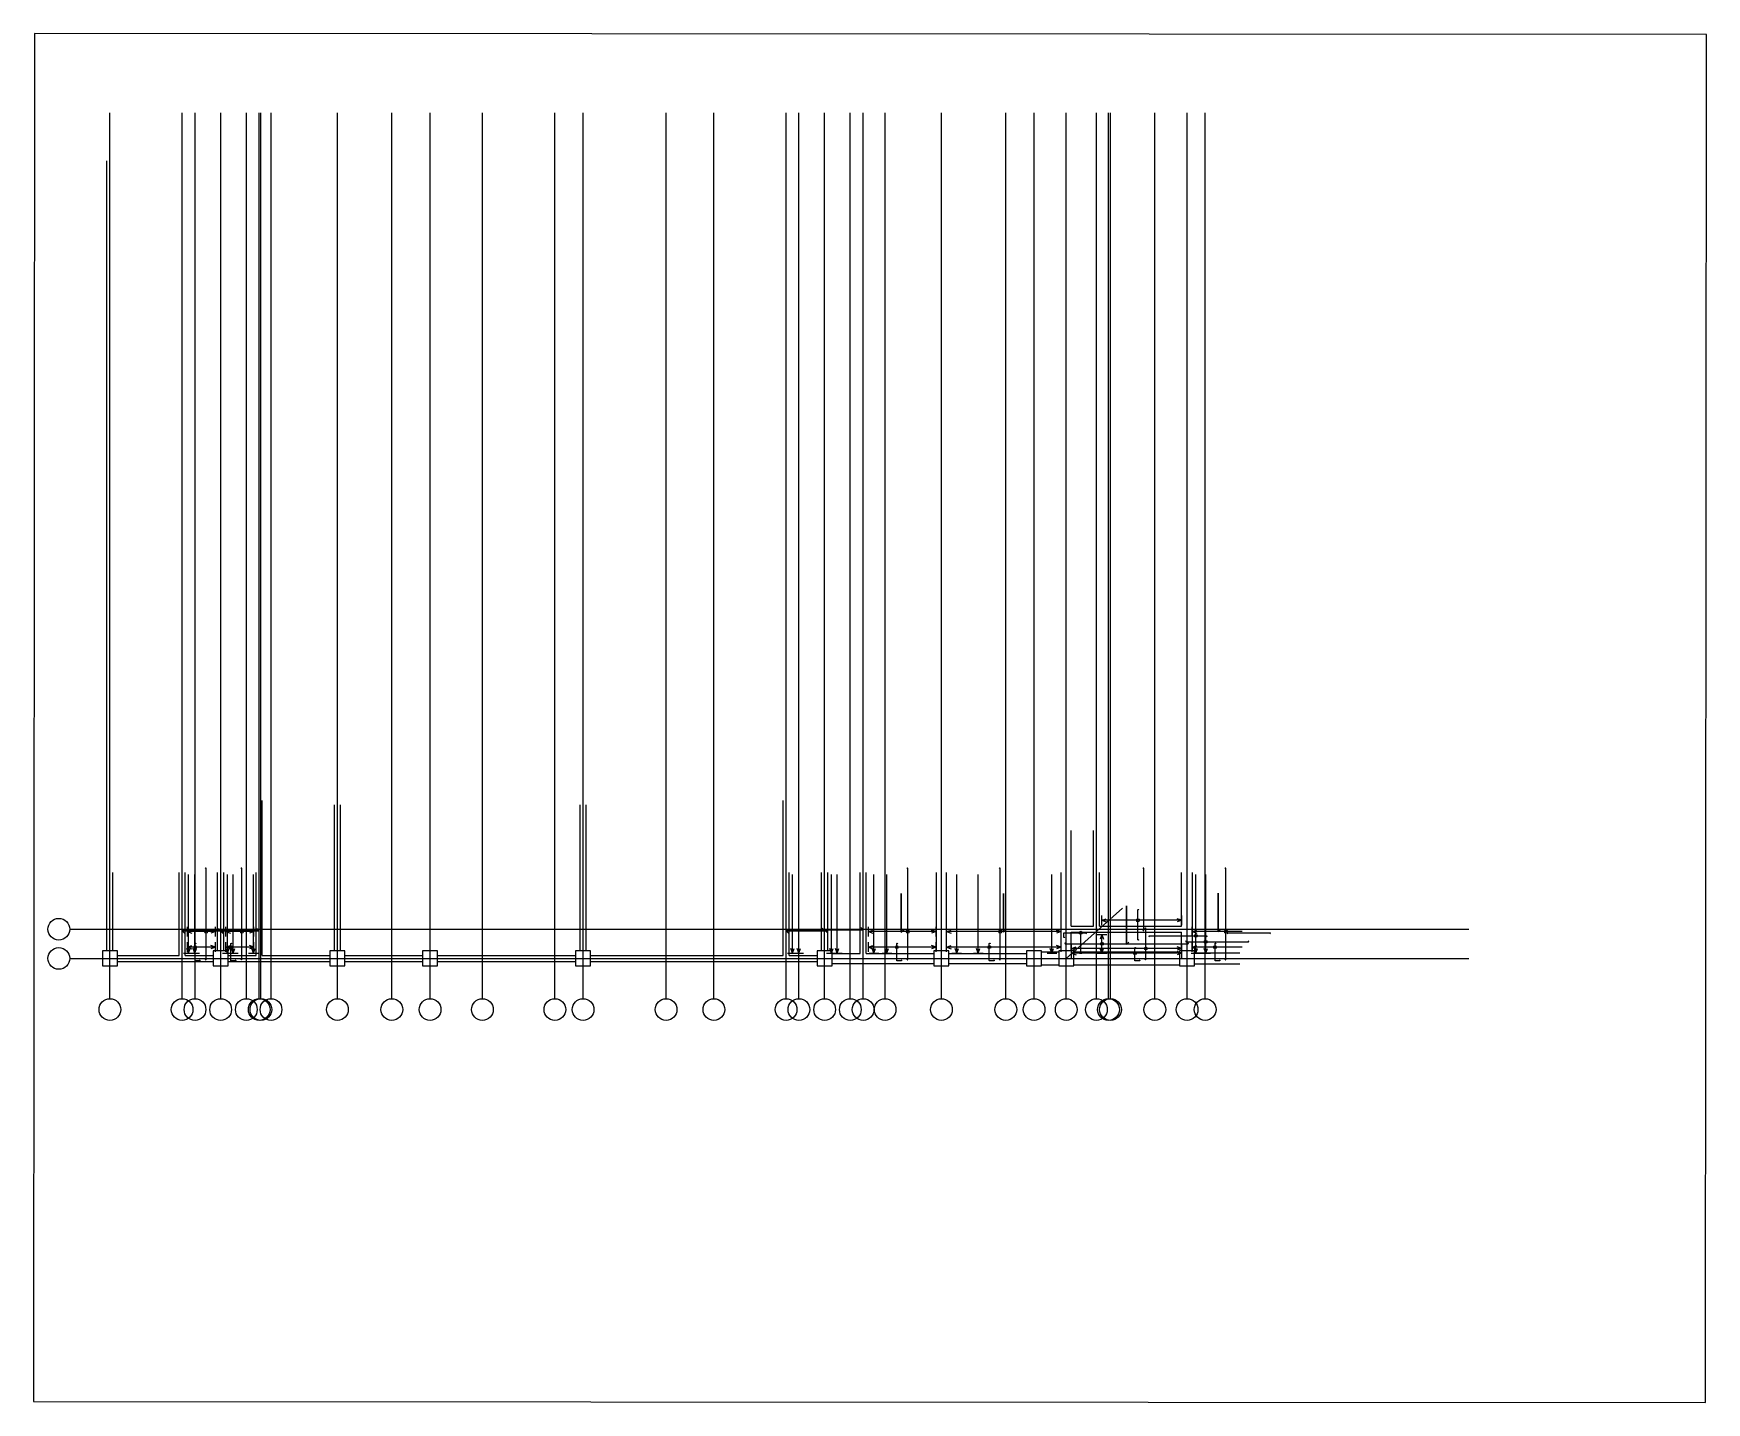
# Model space of a CAD drawing. Header units: metres. Extents: x 2922 to 86025, y -69710 to -1699.
import ezdxf

# ---------------------------------------------------------------- set-up
doc = ezdxf.new("R2010")
doc.units = ezdxf.units.M
for name, color, linetype in [('Axis Circle(Dir 1)', 7, 'Continuous'), ('Axis Circle(Dir 2)', 7, 'Continuous'), ('Axis Line(Dir 1)', 7, 'Continuous'), ('Axis Line(Dir 2)', 7, 'Continuous'), ('Beam Line', 7, 'Continuous'), ('Column Line', 7, 'Continuous'), ('Ghost Axis Line', 7, 'Continuous'), ('Rebar Label', 7, 'Continuous'), ('Rebar Line', 7, 'Continuous'), ('Rebar Span Line', 7, 'Continuous'), ('SheetView', 7, 'Continuous'), ('Slab Edge Line', 7, 'Continuous'), ('Top Rebar Line', 7, 'Continuous'), ('Top Rebar Span Line', 7, 'Continuous')]:
    doc.layers.add(name, color=color, linetype=linetype)

msp = doc.modelspace()

# ---------------------------------------------------------------- linework, layer by layer
at = {"layer": 'Axis Circle(Dir 1)', "transparency": 33554687}
for centre in [(4181, -46198), (4181, -47648)]:
    msp.add_circle(centre, 540, dxfattribs=at)
at = {"layer": 'Axis Circle(Dir 2)', "transparency": 33554687}
for centre in [(6721, -50188), (10306, -50188), (10946, -50188), (12221, -50188), (13496, -50188), (14136, -50188), (14221, -50188), (14721, -50188), (18021, -50188), (20721, -50188), (22621, -50188), (25221, -50188), (28821, -50188), (30221, -50188), (34347, -50188), (36721, -50188), (40306, -50188), (40946, -50188), (42221, -50188), (43496, -50188), (44136, -50188), (45221, -50188), (48021, -50188), (51221, -50188), (52621, -50188), (54221, -50188), (55721, -50188), (56321, -50188), (56421, -50188), (58621, -50188), (60221, -50188), (61121, -50188)]:
    msp.add_circle(centre, 540, dxfattribs=at)
at = {"layer": 'Axis Line(Dir 1)', "transparency": 33554687}
for points in [[(4721, -46198), (74221, -46198)], [(4721, -47648), (74221, -47648)]]:
    msp.add_lwpolyline(points, dxfattribs=at)
at = {"layer": 'Axis Line(Dir 2)', "transparency": 33554687}
for points in [[(6721, -49648), (6721, -5648)], [(10306, -49648), (10306, -5648)], [(10946, -49648), (10946, -5648)], [(12221, -49648), (12221, -5648)], [(13496, -49648), (13496, -5648)], [(14136, -49648), (14136, -5648)], [(14221, -49648), (14221, -5648)], [(14721, -49648), (14721, -5648)], [(18021, -49648), (18021, -5648)], [(20721, -49648), (20721, -5648)], [(22621, -49648), (22621, -5648)], [(25221, -49648), (25221, -5648)], [(28821, -49648), (28821, -5648)], [(30221, -49648), (30221, -5648)], [(34347, -49648), (34347, -5648)], [(36721, -49648), (36721, -5648)], [(40306, -49648), (40306, -5648)], [(40946, -49648), (40946, -5648)], [(42221, -49648), (42221, -5648)], [(43496, -49648), (43496, -5648)], [(44136, -49648), (44136, -5648)], [(45221, -49648), (45221, -5648)], [(48021, -49648), (48021, -5648)], [(51221, -49648), (51221, -5648)], [(52621, -49648), (52621, -5648)], [(54221, -49648), (54221, -5648)], [(55721, -49648), (55721, -5648)], [(56321, -49648), (56321, -5648)], [(56421, -49648), (56421, -5648)], [(58621, -49648), (58621, -5648)], [(60221, -49648), (60221, -5648)], [(61121, -49648), (61121, -5648)]]:
    msp.add_lwpolyline(points, dxfattribs=at)
at = {"layer": 'Beam Line', "linetype": 'Continuous', "transparency": 33554687}
for points in [[(6571, -47273), (6571, -8023)], [(14286, -47498), (14286, -39798)], [(40156, -47498), (40156, -39798)], [(17871, -47273), (17871, -40023)], [(18171, -47273), (18171, -40023)], [(30071, -47273), (30071, -40023)], [(30371, -47273), (30371, -40023)], [(55571, -46048), (55571, -41298)], [(6871, -47273), (6871, -43373)], [(10156, -47498), (10156, -43373)], [(54471, -46048), (55571, -46048)], [(7096, -47498), (10156, -47498)], [(7096, -47798), (10156, -47798)], [(10156, -47798), (10456, -47798)], [(10456, -47798), (11846, -47798)], [(12596, -47798), (17646, -47798)], [(18396, -47498), (22246, -47498)], [(18396, -47798), (22246, -47798)], [(22996, -47498), (29846, -47498)], [(22996, -47798), (29846, -47798)], [(30596, -47798), (41846, -47798)], [(42596, -47898), (47646, -47898)], [(48396, -47898), (52246, -47898)], [(52996, -47973), (53846, -47973)], [(54596, -47973), (59846, -47973)], [(60596, -47923), (62846, -47923)]]:
    msp.add_lwpolyline(points, dxfattribs=at)
at = {"layer": 'Beam Line', "transparency": 33554687}
for points in [[(54471, -46048), (54471, -41298)], [(10456, -47498), (10456, -43373)], [(12071, -47273), (12071, -43373)], [(12371, -47273), (12371, -43373)], [(13986, -47498), (13986, -43373)], [(40456, -47498), (40456, -43373)], [(42071, -47273), (42071, -43373)], [(42371, -47273), (42371, -43373)], [(43986, -47398), (43986, -43373)], [(44286, -47398), (44286, -43373)], [(47771, -47273), (47771, -43373)], [(48271, -47273), (48271, -43373)], [(53971, -47273), (53971, -43373)], [(55871, -46048), (55871, -43373)], [(59946, -46048), (59946, -43373)], [(60496, -47273), (60496, -43373)], [(54471, -46348), (55571, -46348)], [(54471, -47273), (54471, -46348)], [(55571, -46348), (59946, -46348)], [(55871, -46048), (59946, -46048)], [(59946, -47273), (59946, -46348)], [(52996, -47323), (53846, -47323)], [(54596, -47323), (59846, -47323)], [(10456, -47498), (11846, -47498)], [(12596, -47498), (13986, -47498)], [(14286, -47498), (17646, -47498)], [(30596, -47498), (40156, -47498)], [(40456, -47498), (41846, -47498)], [(42596, -47398), (43986, -47398)], [(44286, -47398), (47646, -47398)], [(48396, -47398), (52246, -47398)], [(60596, -47373), (62846, -47373)]]:
    msp.add_lwpolyline(points, dxfattribs=at)
at = {"layer": 'Column Line', "transparency": 33554687}
for points in [[(6346, -48023), (7096, -48023), (7096, -47273), (6346, -47273)], [(11846, -48023), (12596, -48023), (12596, -47273), (11846, -47273)], [(17646, -48023), (18396, -48023), (18396, -47273), (17646, -47273)], [(22246, -48023), (22996, -48023), (22996, -47273), (22246, -47273)], [(29846, -48023), (30596, -48023), (30596, -47273), (29846, -47273)], [(41846, -48023), (42596, -48023), (42596, -47273), (41846, -47273)], [(47646, -48023), (48396, -48023), (48396, -47273), (47646, -47273)], [(52246, -48023), (52996, -48023), (52996, -47273), (52246, -47273)], [(53846, -48023), (54596, -48023), (54596, -47273), (53846, -47273)], [(59846, -48023), (60596, -48023), (60596, -47273), (59846, -47273)]]:
    msp.add_lwpolyline(points, close=True, dxfattribs=at)
at = {"layer": 'Ghost Axis Line', "transparency": 33554687}
msp.add_lwpolyline([(54221, -47648), (57016, -45148)], dxfattribs=at)
at = {"layer": 'Rebar Label', "transparency": 33554687}
for centre in [(57782, -45755), (11498, -46318), (13275, -46318), (46348, -46318), (50944, -46318), (54941, -46373), (60666, -46523), (62155, -46318), (10954, -47085), (12731, -47085), (45804, -47085), (50400, -47085), (55992, -46917), (57632, -47383), (58176, -47151), (61152, -46823), (61612, -47085)]:
    msp.add_circle(centre, 72, dxfattribs=at)
at = {"layer": 'Rebar Line', "transparency": 33554687}
for points in [[(11448, -47688), (11463, -47706, 0.701473), (11498, -47694), (11498, -43177, 0.701473), (11463, -43165), (11448, -43183)], [(13225, -47688), (13240, -47706, 0.701473), (13275, -47694), (13275, -43177, 0.701473), (13240, -43165), (13225, -43183)], [(46298, -47688), (46313, -47706, 0.701473), (46348, -47694), (46348, -43177, 0.701473), (46313, -43165), (46298, -43183)], [(50894, -47688), (50909, -47706, 0.701473), (50944, -47694), (50944, -43177, 0.701473), (50909, -43165), (50894, -43183)], [(58032, -46238), (58047, -46256, 0.701473), (58082, -46244), (58082, -43177, 0.701473), (58047, -43165), (58032, -43183)], [(62105, -47688), (62121, -47706, 0.701473), (62155, -47694), (62155, -43177, 0.701473), (62121, -43165), (62105, -43183)], [(58126, -47688), (58141, -47706, 0.701473), (58176, -47694), (58176, -46152, 0.701473), (58141, -46140), (58126, -46158)], [(54181, -46867), (54163, -46883, 0.701473), (54175, -46917), (60267, -46917, 0.701473), (60280, -46883), (60261, -46867)], [(60181, -46773), (60163, -46789, 0.701473), (60175, -46823), (63267, -46823, 0.701473), (63280, -46789), (63261, -46773)]]:
    msp.add_lwpolyline(points, format="xyb", dxfattribs=at)
at = {"layer": 'Rebar Span Line', "transparency": 33554687}
for p, q in [((10933, -47388), (10933, -43483)), ((12848, -47388), (12848, -43483)), ((40933, -47388), (40933, -43483)), ((42848, -47388), (42848, -43483)), ((45315, -47388), (45315, -43483)), ((49848, -47388), (49848, -43483)), ((61152, -47388), (61152, -43483)), ((10566, -46558), (10566, -46078)), ((10566, -46318), (10792, -46236)), ((11961, -46318), (10566, -46318)), ((10566, -46318), (10792, -46400)), ((11961, -46318), (11736, -46236)), ((11961, -46318), (11736, -46400)), ((11961, -46558), (11961, -46078)), ((12481, -46558), (12481, -46078)), ((12481, -46318), (12707, -46236)), ((13876, -46318), (12481, -46318)), ((12481, -46318), (12707, -46400)), ((13876, -46318), (13651, -46236)), ((13876, -46318), (13651, -46400)), ((13876, -46558), (13876, -46078)), ((44396, -46558), (44396, -46078)), ((44396, -46318), (44622, -46236)), ((47761, -46318), (44396, -46318)), ((44396, -46318), (44622, -46400)), ((47761, -46318), (47536, -46236)), ((47761, -46318), (47536, -46400)), ((47761, -46558), (47761, -46078)), ((48281, -46558), (48281, -46078)), ((48281, -46318), (48507, -46236)), ((53961, -46318), (48281, -46318)), ((48281, -46318), (48507, -46400)), ((53961, -46318), (53736, -46236)), ((53961, -46318), (53736, -46400)), ((53961, -46558), (53961, -46078)), ((55752, -46458), (56232, -46458)), ((55992, -46458), (55910, -46683)), ((55992, -47388), (55992, -46458)), ((55992, -46458), (56074, -46683)), ((60481, -46558), (60481, -46078)), ((60481, -46318), (60707, -46236)), ((62961, -46318), (60481, -46318)), ((60481, -46318), (60707, -46400)), ((10933, -47388), (10851, -47162)), ((10933, -47388), (11016, -47162)), ((12848, -47388), (12766, -47162)), ((12848, -47388), (12931, -47162)), ((40933, -47388), (40851, -47162)), ((40933, -47388), (41016, -47162)), ((42848, -47388), (42766, -47162)), ((42848, -47388), (42931, -47162)), ((45315, -47388), (45233, -47162)), ((45315, -47388), (45397, -47162)), ((49848, -47388), (49766, -47162)), ((49848, -47388), (49930, -47162)), ((54481, -47391), (54481, -46911)), ((54481, -47151), (54707, -47069)), ((59961, -47151), (54481, -47151)), ((54481, -47151), (54707, -47233)), ((55992, -47388), (55910, -47162)), ((55992, -47388), (56074, -47162)), ((59961, -47151), (59736, -47069)), ((59961, -47151), (59736, -47233)), ((59961, -47391), (59961, -46911)), ((61152, -47388), (61070, -47162)), ((61152, -47388), (61234, -47162)), ((10693, -47388), (11173, -47388)), ((12608, -47388), (13088, -47388)), ((40693, -47388), (41173, -47388)), ((42608, -47388), (43088, -47388)), ((45075, -47388), (45555, -47388)), ((49608, -47388), (50088, -47388)), ((55752, -47388), (56232, -47388)), ((60912, -47388), (61392, -47388))]:
    msp.add_line(p, q, dxfattribs=at)
at = {"layer": 'SheetView', "transparency": 33554687}
msp.add_lwpolyline([(2968, -1699), (2922, -69654), (85979, -69710), (86025, -1755)], close=True, dxfattribs=at)
at = {"layer": 'Slab Edge Line', "transparency": 33554687}
for points in [[(46029, -46345), (46029, -44425)], [(51112, -46337), (51112, -44417)], [(61771, -46333), (61771, -44413)], [(57209, -46954), (57209, -45034)], [(10304, -46277), (12224, -46277)], [(10423, -46395), (10304, -46277)], [(12105, -46158), (12224, -46277)], [(12219, -46277), (14139, -46277)], [(12338, -46395), (12219, -46277)], [(14020, -46158), (14139, -46277)], [(40304, -46277), (42224, -46277)], [(40423, -46395), (40304, -46277)], [(42105, -46158), (42224, -46277)], [(42219, -46227), (44139, -46227)], [(42338, -46345), (42219, -46227)], [(44020, -46108), (44139, -46227)], [(46148, -46227), (46029, -46345)], [(51230, -46218), (51112, -46337)], [(61890, -46214), (61771, -46333)], [(57328, -46835), (57209, -46954)]]:
    msp.add_lwpolyline(points, close=True, dxfattribs=at)
at = {"layer": 'Top Rebar Line', "transparency": 33554687}
for points in [[(57832, -46713), (57817, -46731, -0.701473), (57782, -46719), (57782, -45235, -0.701473), (57817, -45222), (57832, -45240)], [(54146, -46588), (54131, -46607, -0.701473), (54096, -46594), (54096, -46393, -0.414214), (54116, -46373), (55192, -46373, -0.701473), (55205, -46408), (55186, -46423)], [(58356, -46573), (58338, -46558, -0.701473), (58350, -46523), (61192, -46523, -0.701473), (61205, -46558), (61186, -46573)], [(62256, -46423), (62238, -46408, -0.701473), (62250, -46373), (64342, -46373, -0.701473), (64355, -46408), (64336, -46423)], [(11169, -47723), (11187, -47738, -0.701473), (11175, -47773), (10973, -47773, -0.414214), (10954, -47753), (10954, -46913, -0.701473), (10989, -46901), (11004, -46919)], [(12946, -47723), (12965, -47738, -0.701473), (12952, -47773), (12751, -47773, -0.414214), (12731, -47753), (12731, -46913, -0.701473), (12766, -46901), (12781, -46919)], [(46019, -47723), (46038, -47738, -0.701473), (46025, -47773), (45824, -47773, -0.414214), (45804, -47753), (45804, -46913, -0.701473), (45839, -46901), (45854, -46919)], [(50615, -47723), (50633, -47738, -0.701473), (50621, -47773), (50419, -47773, -0.414214), (50400, -47753), (50400, -46913, -0.701473), (50435, -46901), (50450, -46919)], [(57847, -47723), (57865, -47738, -0.701473), (57853, -47773), (57652, -47773, -0.414214), (57632, -47753), (57632, -47127, -0.701473), (57667, -47115), (57682, -47133)], [(61827, -47723), (61845, -47738, -0.701473), (61833, -47773), (61631, -47773, -0.414214), (61612, -47753), (61612, -46913, -0.701473), (61646, -46901), (61662, -46919)]]:
    msp.add_lwpolyline(points, format="xyb", dxfattribs=at)
at = {"layer": 'Top Rebar Span Line', "transparency": 33554687}
for p, q in [((10618, -47388), (10618, -43483)), ((12558, -47388), (12558, -43483)), ((13850, -47388), (13850, -43483)), ((40618, -47388), (40618, -43483)), ((42558, -47388), (42558, -43483)), ((44670, -47388), (44670, -43483)), ((48786, -47388), (48786, -43483)), ((53506, -47388), (53506, -43483)), ((60666, -47388), (60666, -43483)), ((55981, -45995), (55981, -45515)), ((55981, -45755), (56207, -45673)), ((59961, -45755), (59736, -45673)), ((59961, -45995), (59961, -45515)), ((54887, -46349), (54996, -46349)), ((54941, -46349), (54923, -46400)), ((54941, -47388), (54941, -46349)), ((54941, -46349), (54960, -46400)), ((59961, -45755), (55981, -45755)), ((55981, -45755), (56207, -45838)), ((59961, -45755), (59736, -45838)), ((10618, -47388), (10536, -47162)), ((10566, -47325), (10566, -46845)), ((10566, -47085), (10792, -47003)), ((11961, -47085), (10566, -47085)), ((10566, -47085), (10792, -47168)), ((10618, -47388), (10700, -47162)), ((11961, -47085), (11736, -47003)), ((11961, -47085), (11736, -47168)), ((11961, -47325), (11961, -46845)), ((12558, -47388), (12476, -47162)), ((12481, -47325), (12481, -46845)), ((12481, -47085), (12707, -47003)), ((13876, -47085), (12481, -47085)), ((12481, -47085), (12707, -47168)), ((12558, -47388), (12640, -47162)), ((13876, -47085), (13651, -47003)), ((13876, -47085), (13651, -47168)), ((13850, -47388), (13768, -47162)), ((13850, -47388), (13932, -47162)), ((13876, -47325), (13876, -46845)), ((40618, -47388), (40536, -47162)), ((40618, -47388), (40700, -47162)), ((42558, -47388), (42476, -47162)), ((42558, -47388), (42640, -47162)), ((44396, -47325), (44396, -46845)), ((44396, -47085), (44622, -47003)), ((47761, -47085), (44396, -47085)), ((44396, -47085), (44622, -47168)), ((44670, -47388), (44588, -47162)), ((44670, -47388), (44752, -47162)), ((47761, -47085), (47536, -47003)), ((47761, -47085), (47536, -47168)), ((47761, -47325), (47761, -46845)), ((48281, -47325), (48281, -46845)), ((48281, -47085), (48507, -47003)), ((53961, -47085), (48281, -47085)), ((48281, -47085), (48507, -47168)), ((48786, -47388), (48704, -47162)), ((48786, -47388), (48868, -47162)), ((53506, -47388), (53424, -47162)), ((53506, -47388), (53588, -47162)), ((53961, -47085), (53736, -47003)), ((53961, -47085), (53736, -47168)), ((53961, -47325), (53961, -46845)), ((54481, -47623), (54481, -47143)), ((54481, -47383), (54707, -47301)), ((54941, -47388), (54923, -47337)), ((54941, -47388), (54960, -47337)), ((59961, -47383), (59736, -47301)), ((59961, -47623), (59961, -47143)), ((60481, -47325), (60481, -46845)), ((60481, -47085), (60707, -47003)), ((62961, -47085), (60481, -47085)), ((60481, -47085), (60707, -47168)), ((60666, -47388), (60584, -47162)), ((60666, -47388), (60748, -47162)), ((10378, -47388), (10858, -47388)), ((12318, -47388), (12798, -47388)), ((13610, -47388), (14090, -47388)), ((40378, -47388), (40858, -47388)), ((42318, -47388), (42798, -47388)), ((44430, -47388), (44910, -47388)), ((48546, -47388), (49026, -47388)), ((53266, -47388), (53746, -47388)), ((59961, -47383), (54481, -47383)), ((54481, -47383), (54707, -47465)), ((54887, -47388), (54996, -47388)), ((59961, -47383), (59736, -47465)), ((60426, -47388), (60906, -47388))]:
    msp.add_line(p, q, dxfattribs=at)

doc.saveas('drawing.dxf')
